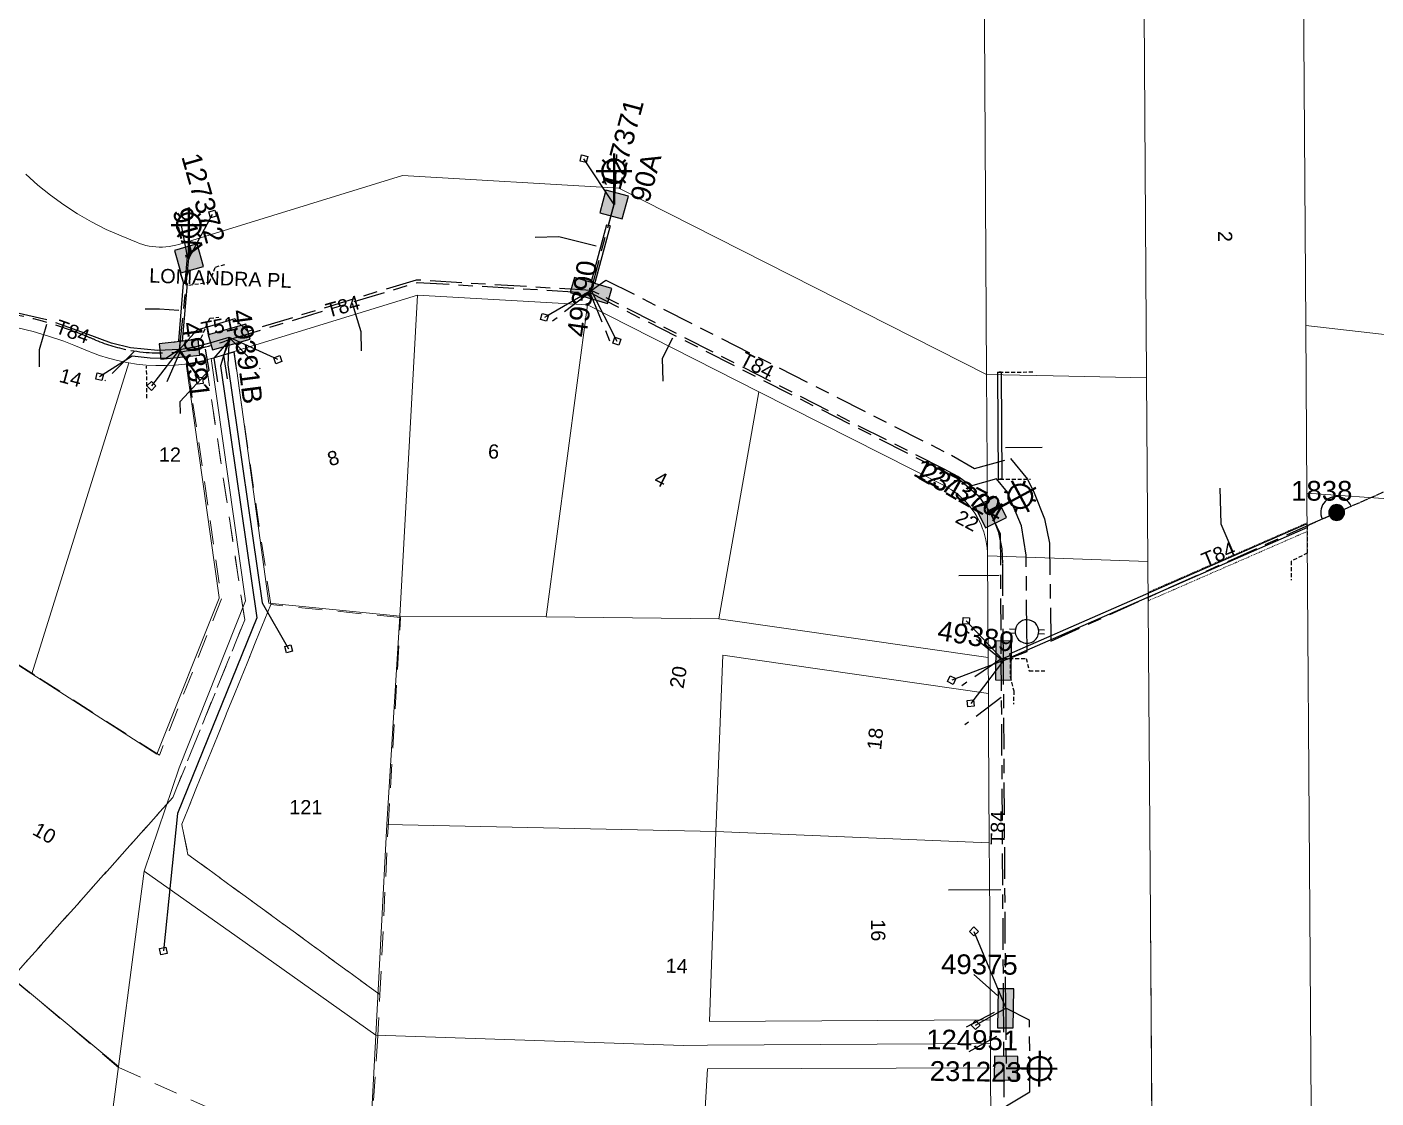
# Model space of a CAD drawing. Header units: metres. Extents: x 249526 to 250405, y 6265241 to 6266203.
# Drawn here: x 249792 to 249962.8, y 6265908.1 to 6266043.8 of the extents above; entities that cross this region are included whole.
import ezdxf
from ezdxf.enums import TextEntityAlignment as Align

# ---------------------------------------------------------------- set-up
doc = ezdxf.new("R2010")
doc.units = ezdxf.units.M
for name, pattern in [('Cable Exist OH', [1, 1, 0]), ('Cable Exist UG', [8.2, 4, -1.2, 1.8, -1.2]), ('Dash', [5, 3, -2]), ('DASHED', [0.75, 0.5, -0.25]), ('HIDDEN', [0.375, 0.25, -0.125]), ('HIDDEN2', [0.1875, 0.125, -0.0625])]:
    doc.linetypes.add(name, pattern=pattern)
doc.layers.get('0').update_dxf_attribs({"color": 6})
for name, color, linetype, lineweight in [('Cadastre Developer_SP_EXT', 9, 'Continuous', 5), ('Cadastre Land Parcels_SP_EXT', 9, 'Continuous', 5), ('Cadastre Other Property_SP_EXT', 9, 'HIDDEN', 5), ('Cadastre Roads_SP_EXT', 9, 'Continuous', 5)]:
    doc.layers.add(name, color=color, linetype=linetype, lineweight=lineweight)
for name, color, linetype in [('Duct_SP_EXT', 7, 'Continuous'), ('Equip_LV_EXT', 7, 'Continuous'), ('Equip_SP_SL_EXT', 7, 'Continuous'), ('Mains_LV_EXT', 7, 'Continuous'), ('Mains_LV_SL_EXT', 7, 'Continuous'), ('Services_SP_EXT', 7, 'Continuous'), ('SupportsOH_SP_TR_HV_LV_SL_EXT', 7, 'Continuous'), ('SupportsUG_SP_LV_EXT', 7, 'Continuous'), ('SupportsUG_SP_LV_SL_EXT', 7, 'Continuous'), ('Trench_SP_EXT', 7, 'Continuous')]:
    doc.layers.add(name, color=color, linetype=linetype)
doc.layers.add('UNKNOWN_FEATURES', color=1, linetype='DASHED', plot=False)
doc.styles.add('COLUMN_LABEL', font='arial.ttf')
doc.styles.add('iecARIAL', font='arial.ttf', dxfattribs={"height": 2})
doc.styles.add('POLE_LABEL', font='arial.ttf')
doc.styles.get("Standard").update_dxf_attribs({"font": 'arial.ttf'})

# ---------------------------------------------------------------- blocks, each defined once
blk = doc.blocks.new('COLUMN_EXT')
blk.add_hatch(color=256).paths.add_polyline_path([(-1.49, 1.48), (-1.49, -1.49), (1.48, -1.49), (1.48, 1.48)])
blk.add_lwpolyline([(-1.49, -1.49), (1.48, -1.49), (1.48, 1.48), (-1.49, 1.48)], close=True)
for tag, height, style, flags, p in [('ASSET_NUM', 2.5, 'COLUMN_LABEL', 8, (2, 2)), ('STRUCTURE_PLANT_NUMBER', 0.2, 'POLE_LABEL', 9, (1.81, 0.03)), ('STREET_CODE', 0.2, 'COLUMN_LABEL', 9, (1.81, -0.2))]:
    blk.add_attdef(tag, text='', height=height, dxfattribs=dict(style=style, flags=flags)).set_placement(p, align=Align.MIDDLE_LEFT)
at = {"flags": 9}
for tag, p in [('COLUMN_TYPE', (1.81, -0.4)), ('OWNED_BY', (1.81, -0.6)), ('STATE', (1.81, -0.8)), ('USAGE', (1.81, -1)), ('STREETNAME', (1.81, -1.6)), ('SUBURB', (1.81, -1.8)), ('LEGEND', (1.81, -1.2)), ('LOCATION', (1.81, -1.4)), ('NOTES', (1.81, -2))]:
    blk.add_attdef(tag, text='', height=0.2, dxfattribs=at).set_placement(p, align=Align.MIDDLE_LEFT)
at = {"flags": 1}
blk.add_attdef('Z', (1.81, -2.35), '', height=0.2, dxfattribs=at)
blk = doc.blocks.new('PILLAR_EXT')
blk.add_hatch(color=256).paths.add_polyline_path([(-2.475, 0.99), (-2.475, -0.99), (2.475, -0.99), (2.475, 0.99)])
blk.add_lwpolyline([(-2.475, -0.99), (2.475, -0.99), (2.475, 0.99), (-2.475, 0.99)], close=True)
at = {"style": 'iecARIAL', "flags": 8}
blk.add_attdef('ASSET_NUM', (1.5, 3.5), '', height=2.5, dxfattribs=at)
for tag, p, flags in [('OWNED_BY', (0, -0.2), 9), ('STATE', (0, -0.4), 9), ('SUPPORT_TYPE', (0, -0.6), 9), ('STREETNAME', (0, -1.8), 9), ('USAGE', (0, -0.8), 9), ('LEGEND', (0, -1), 9), ('LOCATION', (0, -1.2), 9), ('NOTES', (0, -1.4), 9), ('PARENT', (0, -1.6), 9), ('SUBURB', (0, -2), 1)]:
    blk.add_attdef(tag, p, '', height=0.2, dxfattribs=dict(flags=flags))
blk = doc.blocks.new('SL_LANTERN_EXT')
at = {"lineweight": 40}
for p, q in [((-1.46, 5.68), (-1.06, 5.28)), ((0, 1.97), (0, 6.47)), ((1.46, 5.68), (1.06, 5.28)), ((-2.25, 4.22), (2.25, 4.22)), ((-1.46, 2.76), (-1.06, 3.16)), ((0, 0), (0, 2.72)), ((1.46, 2.76), (1.06, 3.16))]:
    blk.add_line(p, q, dxfattribs=at)
blk.add_circle((0, 4.22), 1.5, dxfattribs=at)
at = {"style": 'iecARIAL', "flags": 8}
blk.add_attdef('ASSET_NUM', (1.5, 1.5), '', height=2.5, dxfattribs=at)
for tag, p, height, flags in [('OPERATING_VOLTAGE', (0.98, -1.65), 0.2, 9), ('ORIENTATION', (0.98, -1.85), 0.2, 9), ('CONSTRUCTED_VOLTAGE', (0.98, -0.65), 0.2, 9), ('CONTROL_TYPE', (0.98, -0.85), 0.2, 9), ('LANTERN_PURPOSE', (0.98, -1.05), 0.2, 9), ('LANTERN_TYPE', (0.98, -1.25), 0.2, 9), ('NO_PHASES', (0.98, -1.45), 0.2, 9), ('LNUMBER', (2.18, -3.25), 2.5, 8), ('OWNED_BY', (0.98, -2.05), 0.2, 9), ('STATE', (0.98, -2.25), 0.2, 9), ('USAGE', (0.98, -2.45), 0.2, 9), ('CEXIST', (0.98, -2.65), 0.2, 9), ('CNEW', (0.98, -2.85), 0.2, 9), ('CNUMBER', (0.98, -3.05), 0.2, 9), ('CREMOVE', (0.98, -3.25), 0.2, 9), ('CREPLACE', (0.98, -3.45), 0.2, 9), ('LKINGHEIGHT', (0.98, -3.65), 0.2, 9), ('LBRACKET', (0.98, -3.85), 0.2, 9), ('LBRACKETVOCAB', (0.98, -4.05), 0.2, 9), ('LCATEGORY', (0.98, -4.25), 0.2, 9), ('LCHARGE1', (0.98, -4.45), 0.2, 9), ('LCHARGE1PERCENT', (0.98, -4.65), 0.2, 9), ('LCHARGE2', (0.98, -4.85), 0.2, 9), ('LCHARGE2PERCENT', (0.98, -5.05), 0.2, 9), ('LCHARGE3', (0.98, -5.25), 0.2, 9), ('LCHARGE3PERCENT', (0.98, -5.45), 0.2, 9), ('LEXIST', (0.98, -5.65), 0.2, 9), ('LLAMP', (0.98, -5.85), 0.2, 9), ('LLAMPVOCAB', (0.98, -6.05), 0.2, 9), ('LMAST', (0.98, -6.25), 0.2, 9), ('LMASTVOCAB', (0.98, -6.45), 0.2, 9), ('LNEW', (0.98, -6.65), 0.2, 9), ('LANTNUMBER', (0.98, -6.85), 0.2, 9), ('LOUTREACH', (0.98, -7.25), 0.2, 9), ('LOUTREACHVOCAB', (0.98, -7.45), 0.2, 9), ('LRATECODE', (0.98, -7.65), 0.2, 9), ('LREMOVE', (0.98, -7.85), 0.2, 9), ('LREPLACE', (0.98, -8.05), 0.2, 9), ('LTYPE', (0.98, -8.25), 0.2, 9), ('LTYPEVOCAB', (0.98, -8.45), 0.2, 9), ('LEGEND', (0.98, -8.65), 0.2, 9), ('STREETNAME', (0.98, -9.25), 0.2, 9), ('SUBURB', (0.98, -9.45), 0.2, 1), ('LOCATION', (0.98, -8.85), 0.2, 9), ('NOTES', (0.98, -9.05), 0.2, 9)]:
    blk.add_attdef(tag, p, '', height=height, dxfattribs=dict(flags=flags))
blk = doc.blocks.new('CCP_EXT')
at = {"flags": 9}
for tag, p in [('STATE', (0, -1.8)), ('LIFE_SUPPORT', (0, -1.6)), ('NOTES', (0, -2))]:
    blk.add_attdef(tag, text='', height=0.2, dxfattribs=at).set_placement(p, align=Align.MIDDLE_LEFT)
blk.add_wipeout([(0, 0.57), (0.57, 0), (0, -0.57), (-0.57, 0)])
blk.add_lwpolyline([(-0.57, 0), (0, 0.57), (0.57, 0), (0, -0.57), (-0.57, 0)])
at = {"flags": 1}
blk.add_attdef('Z', (0, 0), '', height=0.2, dxfattribs=at)
at = {"flags": 9}
for tag, p in [('CCP_TYPE', (0, 0)), ('CONSTRUCTED_VOLTAGE', (0, -0.2)), ('OPERATING_VOLTAGE', (0, -0.6)), ('ORIENTATION', (0, -0.8)), ('OWNED_BY', (0, -1)), ('NO_PHASES', (0, -0.4)), ('USAGE', (0, -1.2)), ('LEGEND', (0, -1.4))]:
    blk.add_attdef(tag, text='', height=0.2, dxfattribs=at).set_placement(p, align=Align.MIDDLE_LEFT)
blk = doc.blocks.new('POLE_EXT')
blk.add_hatch(color=256).paths.add_polyline_path([(-1, 0, 1), (1, 0, 1)])
blk.add_lwpolyline([(-1, 0, 1), (1, 0, 1)], format="xyb", close=True)
for tag, height, flags, p in [('pNumber', 2.5, 8, (-17.84, 2.07)), ('OWNED_BY', 0.2, 9, (1.35, -0.4)), ('SPECIAL_USE', 0.2, 9, (1.35, -0.8)), ('STATE', 0.2, 9, (1.35, -1)), ('cLV', 0.2, 9, (1.35, -1.4)), ('hDepth', 0.2, 9, (1.35, -1.6)), ('hDia', 0.2, 9, (1.35, -1.8)), ('PARENT', 0.2, 9, (1.35, -0.6)), ('USAGE', 0.2, 9, (1.35, -1.2)), ('cHV', 0.2, 9, (1.35, -2)), ('cLinedev', 0.2, 9, (1.35, -3.4)), ('LBRACKET', 0.2, 9, (1.35, -2.2)), ('LExisting', 0.2, 9, (1.35, -2.4)), ('LANTNUMBER', 0.2, 9, (1.35, -2.6)), ('LOther', 0.2, 9, (1.35, -2.8)), ('LRemove', 0.2, 9, (1.35, -3)), ('LEGEND', 0.2, 9, (1.35, -3.2)), ('pExisting', 0.2, 9, (1.35, -3.8)), ('pFooting', 0.2, 9, (1.35, -4.4)), ('pNew', 0.2, 9, (1.35, -4.6)), ('pRelocate', 0.2, 9, (1.35, -5)), ('pRemove', 0.2, 9, (1.35, -5.2)), ('LOCATION', 0.2, 9, (1.35, -3.6)), ('PFNUMBER', 0.2, 9, (1.35, -4)), ('NEWPFNUMBER', 0.2, 9, (1.35, -4.2)), ('pReplace', 0.2, 9, (1.35, -5.4)), ('pStay', 0.2, 9, (1.35, -5.6)), ('pType', 0.2, 9, (1.35, -5.8)), ('cspan', 0.2, 9, (1.35, -6)), ('STREETNAME', 0.2, 9, (1.35, -6.2)), ('SUBURB', 0.2, 9, (1.35, -6.4)), ('NOTES', 0.2, 9, (1.35, -6.6)), ('MAINTAINED_BY', 0.2, 9, (1.36, -6.81)), ('OPERATED_BY', 0.2, 9, (1.36, -7.01))]:
    blk.add_attdef(tag, text='', height=height, dxfattribs=dict(flags=flags)).set_placement(p, align=Align.MIDDLE_LEFT)
at = {"style": 'POLE_LABEL'}
for tag, height, flags, p in [('ASSET_NUM', 2.5, 8, (2, 2)), ('STRUCTURE_PLANT_NUMBER', 0.2, 9, (1.35, 0.03)), ('STREET_CODE', 0.2, 9, (1.35, -0.2))]:
    blk.add_attdef(tag, text='', height=height, dxfattribs=dict(at, flags=flags)).set_placement(p, align=Align.MIDDLE_LEFT)
at = {"flags": 1}
blk.add_attdef('Z', (1.35, -7.33), '', height=0.2, dxfattribs=at)
blk = doc.blocks.new('LV_UG_LINKS_OPEN_EXT')
blk.add_wipeout([(-0.25, 1.47), (-0.43, 1.43), (-0.61, 1.36), (-0.77, 1.28), (-0.93, 1.17), (-1.07, 1.05), (-1.19, 0.9), (-1.29, 0.75), (-1.38, 0.58), (-1.44, 0.4), (-1.48, 0.22), (-1.49, 0.03), (-1.49, -0.16), (-1.45, -0.34), (-1.4, -0.52), (-1.32, -0.69), (-1.23, -0.85), (-1.11, -1), (-0.98, -1.13), (-0.83, -1.24), (-0.66, -1.34), (-0.49, -1.41), (-0.31, -1.46), (-0.13, -1.49), (0.06, -1.49), (0.25, -1.47), (0.43, -1.43), (0.61, -1.36), (0.77, -1.28), (0.93, -1.17), (1.07, -1.05), (1.19, -0.9), (1.29, -0.75), (1.38, -0.58), (1.44, -0.4), (1.48, -0.22), (1.49, -0.03), (1.49, 0.16), (1.45, 0.34), (1.4, 0.52), (1.32, 0.69), (1.23, 0.85), (1.11, 1), (0.98, 1.13), (0.83, 1.24), (0.66, 1.34), (0.49, 1.41), (0.31, 1.46), (0.13, 1.49), (-0.06, 1.49)])
for p, q in [((-0.25, 1.47), (-0.25, 2.22)), ((0.25, 1.47), (0.25, 2.22)), ((-0.25, -1.47), (-0.25, -2.22)), ((0.25, -1.47), (0.25, -2.22))]:
    blk.add_line(p, q)
blk.add_lwpolyline([(0, -1.49, 1), (0, 1.49, 1)], format="xyb", close=True)
at = {"flags": 9}
for tag, p in [('ACTUAL_STATUS', (0, 0)), ('CONSTRUCTED_VOLTAGE', (0, -0.2)), ('OPERATING_VOLTAGE', (0, -0.6)), ('ORIENTATION', (0, -0.8)), ('STATE', (0, -1)), ('SWITCH_TYPE', (0, -1.2)), ('NO_PHASES', (0, -0.4)), ('USAGE', (0, -1.4)), ('NOTES', (0, -1.6))]:
    blk.add_attdef(tag, text='', height=0.2, dxfattribs=at).set_placement(p, align=Align.MIDDLE_LEFT)
at = {"flags": 1}
blk.add_attdef('Z', (0, 0), '', height=0.2, dxfattribs=at)

msp = doc.modelspace()

# ---------------------------------------------------------------- linework, layer by layer
at = {"layer": 'Cadastre Land Parcels_SP_EXT', "linetype": 'Continuous'}
for points in [[(249958.22, 6265375.64), (249958.1, 6265394.43), (249956.37, 6265647.68), (249955.41, 6265789.13), (249955.29, 6265806.97), (249954.44, 6265931.62), (249954.07, 6265984.74), (249953.93, 6266005.98), (249953.23, 6266109.25), (249953.09, 6266130.38), (249952.93, 6266155.61), (249932.73, 6266158.36), (249933.77, 6265999.34), (249933.93, 6265976.08), (249934.25, 6265931.09), (249935.09, 6265810.71), (249935.29, 6265782.45), (249936.24, 6265645.94), (249936.27, 6265641.83), (249937.93, 6265407.64), (249938.09, 6265384.56), (249939.08, 6265243.78), (249959.14, 6265240.92), (249958.22, 6265375.64)], [(249839.17, 6265969.15), (249841.41, 6266009.82), (249818.18, 6266002.67), (249822.6, 6265970.8), (249839.17, 6265969.15)], [(249862.96, 6266008.57), (249841.41, 6266009.82), (249839.17, 6265969.15), (249857.7, 6265969.07), (249862.96, 6266008.57)], [(249884.64, 6265997.57), (249862.96, 6266008.57), (249857.7, 6265969.07), (249879.6, 6265968.83), (249884.64, 6265997.57)], [(249804.86, 6266001.23), (249804.6, 6266001.27), (249803.44, 6266001.51), (249802.29, 6266001.81), (249801.15, 6266002.16), (249800.04, 6266002.58), (249799.82, 6266002.67), (249797.91, 6266003.46), (249796.62, 6266003.97), (249794.7, 6266004.63), (249792.75, 6266005.2), (249790.78, 6266005.65), (249788.78, 6266006.01), (249786.42, 6266006.29), (249777.89, 6265971.22), (249792.56, 6265961.85), (249804.86, 6266001.23)], [(249836.83, 6265929.09), (249837.55, 6265942.78), (249839.17, 6265969.15), (249822.6, 6265970.8), (249818.18, 6266002.67), (249815.58, 6266001.88), (249815.27, 6266001.79), (249819.64, 6265971.1), (249811.23, 6265949.95), (249806.8, 6265936.88), (249818.57, 6265928.54), (249836.15, 6265916.09), (249836.83, 6265929.09)], [(249819.64, 6265971.1), (249815.27, 6266001.79), (249814.39, 6266001.55), (249813.18, 6266001.29), (249812.13, 6266001.11), (249816.31, 6265971.53), (249816.32, 6265971.43), (249808.42, 6265951.67), (249792.56, 6265961.85), (249777.89, 6265971.22), (249765.4, 6265950.1), (249772.1, 6265942.83), (249776.16, 6265938.42), (249786.44, 6265927.24), (249790.03, 6265923.34), (249803.54, 6265912.14), (249805.62, 6265927.93), (249806.8, 6265936.88), (249811.23, 6265949.95), (249819.64, 6265971.1)], [(249812.13, 6266001.11), (249811.95, 6266001.08), (249810.73, 6266000.95), (249809.5, 6266000.89), (249808.27, 6266000.89), (249807.04, 6266000.95), (249805.81, 6266001.08), (249804.86, 6266001.23), (249792.56, 6265961.85), (249808.42, 6265951.67), (249816.32, 6265971.42), (249816.31, 6265971.53), (249812.13, 6266001.11)], [(249913.62, 6265976.79), (249913.61, 6265977.27), (249913.57, 6265977.8), (249913.5, 6265978.32), (249913.4, 6265978.83), (249913.28, 6265979.34), (249913.13, 6265979.85), (249912.95, 6265980.34), (249912.75, 6265980.83), (249912.52, 6265981.3), (249912.27, 6265981.76), (249911.99, 6265982.21), (249911.69, 6265982.64), (249911.37, 6265983.06), (249911.03, 6265983.46), (249910.67, 6265983.84), (249910.29, 6265984.2), (249909.89, 6265984.54), (249909.47, 6265984.86), (249909.04, 6265985.15), (249908.59, 6265985.42), (249908.12, 6265985.68), (249884.64, 6265997.57), (249879.6, 6265968.83), (249913.7, 6265963.91), (249913.62, 6265976.79)], [(249857.7, 6265969.07), (249839.17, 6265969.15), (249837.55, 6265942.78), (249879.21, 6265941.89), (249880.1, 6265964.22), (249913.73, 6265959.35), (249913.7, 6265963.91), (249879.6, 6265968.83), (249857.7, 6265969.07)], [(249913.73, 6265959.35), (249880.1, 6265964.22), (249879.21, 6265941.89), (249913.84, 6265940.43), (249913.76, 6265954.83), (249913.73, 6265959.35)], [(249879.21, 6265941.89), (249837.55, 6265942.78), (249836.83, 6265929.09), (249836.15, 6265916.09), (249875.1, 6265914.79), (249878.14, 6265914.81), (249913.99, 6265915.02), (249913.97, 6265918.02), (249878.41, 6265917.81), (249878.81, 6265929.84), (249879.21, 6265941.89)], [(249913.84, 6265940.43), (249879.21, 6265941.89), (249878.81, 6265929.84), (249878.41, 6265917.81), (249913.97, 6265918.02), (249913.9, 6265930.87), (249913.86, 6265936.55), (249913.84, 6265940.43)], [(249836.15, 6265916.09), (249818.57, 6265928.54), (249806.8, 6265936.88), (249805.62, 6265927.93), (249803.54, 6265912.14), (249797.55, 6265866.66), (249812.03, 6265860.16), (249818.29, 6265905.43), (249832.78, 6265898.94), (249835.18, 6265897.86), (249836.15, 6265916.09)], [(249803.54, 6265912.14), (249790.03, 6265923.34), (249783.07, 6265873.15), (249797.55, 6265866.66), (249803.54, 6265912.14)], [(249913.99, 6265915.02), (249878.14, 6265914.81), (249875.1, 6265914.79), (249836.15, 6265916.09), (249835.18, 6265897.86), (249847.27, 6265892.45), (249852.74, 6265890.06), (249861.78, 6265885.98), (249876.22, 6265879.5), (249877.09, 6265893.85), (249878.16, 6265911.84), (249914.01, 6265911.95), (249913.99, 6265915.02)], [(249914.01, 6265911.95), (249878.16, 6265911.84), (249877.09, 6265893.85), (249914.15, 6265888.92), (249914.13, 6265890.47), (249914.05, 6265904.8), (249914.01, 6265911.95)]]:
    msp.add_lwpolyline(points, close=True, dxfattribs=at)
msp.add_lwpolyline([(249791.82, 6266025.13), (249793.35, 6266023.75), (249794.95, 6266022.45), (249796.62, 6266021.24), (249798.35, 6266020.11), (249800.14, 6266019.08), (249801.98, 6266018.14), (249803.87, 6266017.3), (249805.82, 6266016.5), (249806.21, 6266016.35), (249806.61, 6266016.22), (249807.02, 6266016.11), (249807.44, 6266016.02), (249807.85, 6266015.96), (249808.27, 6266015.91), (249808.7, 6266015.89), (249809.12, 6266015.89), (249809.54, 6266015.92), (249809.96, 6266015.96), (249810.38, 6266016.03), (249810.79, 6266016.12), (249811.2, 6266016.23), (249839.54, 6266024.96), (249866.93, 6266023.37), (249913.49, 6265999.77), (249913.18, 6266051.49)], dxfattribs=at)
at = {"layer": 'Cadastre Other Property_SP_EXT', "linetype": 'HIDDEN2'}
msp.add_lwpolyline([(249933.99, 6265972.2), (249934, 6265971.11), (249954.1, 6265979.88), (249954.09, 6265980.97), (249933.99, 6265972.2)], close=True, dxfattribs=at)
at = {"layer": 'Cadastre Roads_SP_EXT', "linetype": 'Continuous'}
for p, q in [((249922.08, 6265976.5), (249913.62, 6265976.79)), ((249913.62, 6265976.79), (249913.7, 6265963.91)), ((249933.93, 6265976.08), (249922.08, 6265976.5)), ((249934.25, 6265931.09), (249933.93, 6265976.08)), ((249933.93, 6265976.08), (249933.93, 6265976.08)), ((249913.7, 6265963.91), (249913.73, 6265959.35)), ((249913.73, 6265959.35), (249913.76, 6265954.83)), ((249913.76, 6265954.83), (249913.84, 6265940.43)), ((249913.84, 6265940.43), (249913.86, 6265936.55)), ((249913.86, 6265936.55), (249913.9, 6265930.87)), ((249913.9, 6265930.87), (249913.97, 6265918.02)), ((249935.09, 6265810.71), (249934.25, 6265931.09)), ((249913.97, 6265918.02), (249913.99, 6265915.02)), ((249913.99, 6265915.02), (249914.01, 6265911.95)), ((249914.01, 6265911.95), (249914.05, 6265904.8))]:
    msp.add_line(p, q, dxfattribs=at)
for points in [[(249932.73, 6266158.36), (249924.25, 6266159.28), (249912.4, 6266160.56), (249912.74, 6266105.07), (249913.18, 6266051.49), (249913.49, 6265999.77), (249921.93, 6265999.59), (249933.77, 6265999.34), (249932.73, 6266158.36)], [(249974.14, 6266105.18), (249965.37, 6266106.88), (249953.23, 6266109.25), (249953.93, 6266005.98), (249966.07, 6266004.58), (249974.76, 6266003.57), (249974.4, 6266054.31), (249974.14, 6266105.18)], [(249974.83, 6265983.27), (249966.18, 6265983.88), (249954.07, 6265984.74), (249954.44, 6265931.62), (249955.29, 6265806.97), (249967.22, 6265806.49), (249975.72, 6265806.14), (249975.65, 6265824.86), (249975.59, 6265840.25), (249975.52, 6265855.61), (249975.46, 6265871), (249975.39, 6265886.4), (249975.32, 6265901.76), (249975.24, 6265917.15), (249975.17, 6265932.16), (249975.16, 6265932.54), (249974.83, 6265983.27)]]:
    msp.add_lwpolyline(points, close=True, dxfattribs=at)
at = {"layer": 'Duct_SP_EXT'}
for p, q in [((249865.37, 6266018.71), (249863.41, 6266011.51)), ((249865.83, 6266018.58), (249863.88, 6266011.38)), ((249865.37, 6266018.71), (249865.6, 6266018.65)), ((249865.83, 6266018.58), (249865.6, 6266018.65)), ((249811.75, 6266011.33), (249811.15, 6266004.02)), ((249812.23, 6266011.29), (249811.63, 6266003.98)), ((249811.75, 6266011.33), (249811.99, 6266011.31)), ((249812.23, 6266011.29), (249811.99, 6266011.31)), ((249863.41, 6266011.51), (249863.64, 6266011.44)), ((249863.88, 6266011.38), (249863.64, 6266011.44)), ((249811.15, 6266004.02), (249811.39, 6266004)), ((249811.63, 6266003.98), (249811.39, 6266004)), ((249914.87, 6266000.05), (249915.11, 6266000.05)), ((249914.87, 6266000.05), (249914.95, 6265986.49)), ((249915.35, 6266000.05), (249915.11, 6266000.05)), ((249915.35, 6266000.05), (249915.43, 6265986.49)), ((249914.95, 6265986.49), (249915.19, 6265986.49)), ((249915.43, 6265986.49), (249915.19, 6265986.49)), ((249916.39, 6265964.39), (249954, 6265980.86)), ((249916.58, 6265963.95), (249954.19, 6265980.42)), ((249954, 6265980.86), (249954.09, 6265980.64)), ((249954.19, 6265980.42), (249954.09, 6265980.64)), ((249916.39, 6265964.39), (249916.48, 6265964.17)), ((249916.58, 6265963.95), (249916.48, 6265964.17))]:
    msp.add_line(p, q, dxfattribs=at)
at = {"layer": 'Duct_SP_EXT', "linetype": 'Continuous'}
for points in [[(249856.33, 6266017.16), (249859.3, 6266017.22), (249864.05, 6266016.07)], [(249834.34, 6266002.74), (249834.3, 6266005.15), (249833.2, 6266008.76)], [(249806.94, 6266008.06), (249808.75, 6266008.06), (249811.18, 6266007.92)], [(249793.53, 6266000.73), (249793.54, 6266002.94), (249794.46, 6266006.11)], [(249872.52, 6265998.91), (249872.46, 6266001.84), (249873.75, 6266004.42)], [(249920.55, 6265990.5), (249915.9, 6265990.48)], [(249943.06, 6265985.38), (249943.15, 6265980.84), (249944.69, 6265977.32)], [(249909.99, 6265974.31), (249915.09, 6265974.34)], [(249908.66, 6265934.5), (249915.32, 6265934.54)]]:
    msp.add_lwpolyline(points, dxfattribs=at)
at = {"layer": 'Mains_LV_EXT', "linetype": 'Cable Exist UG'}
for points in [[(249863.4, 6266010.39), (249866.31, 6266021.28)], [(249811.28, 6266002.93), (249812.47, 6266014.45)], [(249811.28, 6266002.93), (249808.54, 6266002.79), (249805.09, 6266003.12), (249802.65, 6266003.72), (249799.39, 6266004.96), (249794.48, 6266006.7), (249789.36, 6266007.84), (249785.16, 6266008.27), (249779.54, 6266008.31), (249776.92, 6266008.87)], [(249811.28, 6266002.93), (249813.38, 6266003.29), (249815.29, 6266003.82), (249817.57, 6266004.5)], [(249915.92, 6265919.49), (249915.64, 6265963.54)], [(249916.11, 6265888.91), (249916.03, 6265907.13), (249918.99, 6265908.92), (249918.93, 6265918.01), (249915.92, 6265919.49)]]:
    msp.add_lwpolyline(points, dxfattribs=at)
at = {"layer": 'Mains_LV_EXT', "linetype": 'Cable Exist OH'}
msp.add_lwpolyline([(249957.83, 6265982.28), (249970.8, 6265987.96)], dxfattribs=at)
at = {"layer": 'Mains_LV_EXT', "linetype": 'Continuous'}
msp.add_lwpolyline([(249959.66, 6265983.08, 1.015356), (249956, 6265981.46)], format="xyb", dxfattribs=at)
at = {"layer": 'Mains_LV_SL_EXT', "linetype": 'Cable Exist UG'}
msp.add_lwpolyline([(249915.92, 6265919.49), (249915.97, 6265911.91)], dxfattribs=at)
at = {"layer": 'Trench_SP_EXT', "linetype": 'Cable Exist UG'}
for points in [[(249866.38, 6266021.55), (249866.67, 6266027.63)], [(249865.6, 6266018.65), (249866.38, 6266021.55)], [(249812.28, 6266014.7), (249811.31, 6266019.76)], [(249811.99, 6266011.31), (249812.28, 6266014.7)], [(249863.31, 6266010.11), (249863.64, 6266011.44)], [(249811.29, 6266002.63), (249811.39, 6266004.01)], [(249817.75, 6266004.26), (249815.64, 6266001.83), (249816.08, 6265998.81)], [(249817.34, 6265999.19), (249816.9, 6266002.2), (249817.75, 6266004.26)], [(249817.75, 6266004.26), (249821.5, 6266000.48)], [(249811.28, 6266002.48), (249809.23, 6265997.82)], [(249913.92, 6265982.31), (249915.23, 6265979.6), (249915.32, 6265963.69)], [(249954.09, 6265980.64), (249957.83, 6265982.28)], [(249915.32, 6265963.69), (249916.48, 6265964.17)], [(249915.32, 6265963.69), (249915.61, 6265920.45)], [(249911.89, 6265923.79), (249915.61, 6265920.45)], [(249915.61, 6265920.45), (249915.71, 6265904.77)]]:
    msp.add_lwpolyline(points, dxfattribs=at)
for points in [[(249781.46, 6266008.07, -0.102539), (249799.36, 6266004.65)], [(249799.36, 6266004.65, -0.002758), (249800.65, 6266004.11)], [(249800.65, 6266004.11, 0.051772), (249805.12, 6266002.81)], [(249811.29, 6266002.63, 0.057399), (249817.72, 6266004.23)], [(249805.12, 6266002.81, 0.071701), (249811.29, 6266002.63)]]:
    msp.add_lwpolyline(points, format="xyb", dxfattribs=at)
at = {"layer": 'UNKNOWN_FEATURES'}
for points in [[(249812.46, 6266011.07), (249815.08, 6266011.46), (249815.83, 6266013.37), (249817.16, 6266013.73)], [(249810.49, 6266003.87), (249814.01, 6266004.38), (249815.12, 6266006.87), (249816.24, 6266007.03)], [(249915.11, 6266000.05), (249919.38, 6266000.08)], [(249915.19, 6265986.49), (249919.07, 6265986.52)], [(249954.09, 6265980.64), (249954.12, 6265977.13), (249952.08, 6265976.1), (249952.08, 6265973.7)], [(249915.62, 6265963.79), (249918.5, 6265963.81), (249918.89, 6265962.23), (249921.1, 6265962.24)], [(249916.49, 6265963.79), (249916.5, 6265961.52), (249916.93, 6265959.68), (249916.92, 6265958.01)]]:
    msp.add_lwpolyline(points, dxfattribs=at)

# ---------------------------------------------------------------- block references
at = {"layer": 'Equip_SP_SL_EXT'}
ref = msp.add_blockref('SL_LANTERN_EXT', (249866.31, 6266021.28), dxfattribs=at)
ref.add_attrib('ASSET_NUM', '127371', dxfattribs={"layer": '0', "height": 2.5, "rotation": 74.9497, "style": 'iecARIAL'}).set_placement((249867.81, 6266022.78), align=Align.BOTTOM_LEFT)
ref = msp.add_blockref('SL_LANTERN_EXT', (249812.47, 6266014.45), dxfattribs=at)
ref.add_attrib('ASSET_NUM', '127372', dxfattribs={"layer": '0', "height": 2.5, "rotation": 285.9702, "style": 'iecARIAL'}).set_placement((249813.97, 6266015.95), align=Align.BOTTOM_RIGHT)
ref = msp.add_blockref('SL_LANTERN_EXT', (249914.05, 6265982.32), dxfattribs=dict(at, rotation=298.4023169425528))
ref.add_attrib('ASSET_NUM', '127370', dxfattribs={"layer": '0', "height": 2.5, "rotation": 332.2927, "style": 'iecARIAL'}).set_placement((249915.55, 6265983.82), align=Align.TOP_RIGHT)
ref = msp.add_blockref('SL_LANTERN_EXT', (249915.97, 6265911.91), dxfattribs=dict(at, rotation=269.213832320792))
ref.add_attrib('ASSET_NUM', '124951', dxfattribs={"layer": '0', "height": 2.5, "rotation": 359.2262, "style": 'iecARIAL'}).set_placement((249917.47, 6265913.41), align=Align.BOTTOM_RIGHT)
at = {"layer": 'SupportsOH_SP_TR_HV_LV_SL_EXT'}
ref = msp.add_blockref('POLE_EXT', (249957.83, 6265982.28), dxfattribs=at)
ref.add_attrib('ASSET_NUM', '1838', dxfattribs={"layer": '0', "height": 2.5, "style": 'POLE_LABEL'}).set_placement((249959.83, 6265983.03), align=Align.BOTTOM_RIGHT)
at = {"layer": 'SupportsUG_SP_LV_EXT'}
ref = msp.add_blockref('PILLAR_EXT', (249863.4, 6266010.39), dxfattribs=dict(at, rotation=343.7677691649213))
ref.add_attrib('ASSET_NUM', '49390', dxfattribs={"layer": '0', "height": 2.5, "rotation": 81.9101, "style": 'iecARIAL'}).set_placement((249864.9, 6266013.89), align=Align.BOTTOM_RIGHT)
ref = msp.add_blockref('PILLAR_EXT', (249817.57, 6266004.5), dxfattribs=dict(at, rotation=16.00643999095631))
ref.add_attrib('ASSET_NUM', '49391B', dxfattribs={"layer": '0', "height": 2.5, "rotation": 277.2893, "style": 'iecARIAL'}).set_placement((249819.07, 6266008), align=Align.MIDDLE_LEFT)
ref = msp.add_blockref('PILLAR_EXT', (249811.28, 6266002.93), dxfattribs=dict(at, rotation=6.160078430519556))
ref.add_attrib('ASSET_NUM', '49391', dxfattribs={"layer": '0', "height": 2.5, "rotation": 276.8445, "style": 'iecARIAL'}).set_placement((249812.78, 6266006.43), align=Align.MIDDLE_LEFT)
ref = msp.add_blockref('PILLAR_EXT', (249915.64, 6265963.54), dxfattribs=dict(at, rotation=269.2610693260102))
ref.add_attrib('ASSET_NUM', '49389', dxfattribs={"layer": '0', "height": 2.5, "rotation": 350.5455, "style": 'iecARIAL'}).set_placement((249917.14, 6265967.05), align=Align.TOP_RIGHT)
ref = msp.add_blockref('PILLAR_EXT', (249915.92, 6265919.49), dxfattribs=dict(at, rotation=269.2139383634569))
ref.add_attrib('ASSET_NUM', '49375', dxfattribs={"layer": '0', "height": 2.5, "rotation": 359.3168, "style": 'iecARIAL'}).set_placement((249917.42, 6265922.99), align=Align.BOTTOM_RIGHT)
at = {"layer": 'SupportsUG_SP_LV_SL_EXT'}
ref = msp.add_blockref('COLUMN_EXT', (249866.31, 6266021.28), dxfattribs=dict(at, rotation=164.8414804102649))
ref.add_attrib('ASSET_NUM', '90A', dxfattribs={"layer": '0', "height": 2.5, "rotation": 74.9497, "style": 'COLUMN_LABEL'}).set_placement((249868.31, 6266022.03), align=Align.TOP_LEFT)
ref = msp.add_blockref('COLUMN_EXT', (249812.47, 6266014.45), dxfattribs=dict(at, rotation=195.9339900926978))
ref.add_attrib('ASSET_NUM', '91A', dxfattribs={"layer": '0', "height": 2.5, "rotation": 285.9702, "style": 'COLUMN_LABEL'}).set_placement((249814.47, 6266015.2), align=Align.TOP_RIGHT)
ref = msp.add_blockref('COLUMN_EXT', (249914.05, 6265982.32), dxfattribs=dict(at, rotation=295.9783416864224))
ref.add_attrib('ASSET_NUM', '231224', dxfattribs={"layer": '0', "height": 2.5, "rotation": 330.3863, "style": 'COLUMN_LABEL'}).set_placement((249916.05, 6265983.07), align=Align.TOP_RIGHT)
ref = msp.add_blockref('COLUMN_EXT', (249915.97, 6265911.91), dxfattribs=dict(at, rotation=269.2137923046919))
ref.add_attrib('ASSET_NUM', '231223', dxfattribs={"layer": '0', "height": 2.5, "rotation": 359.2262, "style": 'COLUMN_LABEL'}).set_placement((249917.97, 6265912.66), align=Align.TOP_RIGHT)

# ---------------------------------------------------------------- texts
at = {"layer": 'Cadastre Developer_SP_EXT'}
msp.add_text('121', height=1.8, dxfattribs=at).set_placement((249825.18, 6265944.06))
at = {"layer": 'Cadastre Land Parcels_SP_EXT'}
for s, rotation, p in [('2', 270.4, (249942.8, 6266017.94)), ('14', 344.8, (249795.91, 6265998.85)), ('12', 359.65, (249808.66, 6265988.72)), ('8', 17.11, (249830.34, 6265988.11)), ('6', 356.66, (249850.31, 6265989.15)), ('4', 333.2, (249871.23, 6265986.01)), ('22', 331.9165, (249909.39, 6265981.11)), ('20', 80.4888, (249875.1, 6265959.9)), ('18', 83.8726, (249900.13, 6265952.14)), ('10', 330.9194, (249792.52, 6265941.58)), ('16', 270.4, (249898.86, 6265930.77)), ('14', 358.1, (249872.82, 6265924.01))]:
    msp.add_text(s, height=1.8, rotation=rotation, dxfattribs=at).set_placement(p)
at = {"layer": 'Cadastre Roads_SP_EXT'}
msp.add_text('LOMANDRA PL', height=1.8, rotation=357.7971, dxfattribs=at).set_placement((249807.41, 6266011.41))
at = {"layer": 'Mains_LV_EXT'}
for s, rotation, p in [('T84', 15.5603, (249830.1, 6266006.93)), ('T51', 10.8403, (249814.22, 6266004.58)), ('T84', 340.1717, (249795.4, 6266005.08)), ('T84', 332.456, (249882.09, 6266001.1)), ('T84', 22.4802, (249941.19, 6265975.34)), ('T84', 89.2869, (249915.79, 6265940.17))]:
    msp.add_text(s, height=1.8, rotation=rotation, dxfattribs=at).set_placement(p)

# ---------------------------------------------------------------- next in the draw order: block references
at = {"layer": 'Equip_LV_EXT', "rotation": 89.33394239452623}
msp.add_blockref('LV_UG_LINKS_OPEN_EXT', (249918.61, 6265967.21), dxfattribs=at)
at = {"layer": 'Services_SP_EXT'}
for p, rotation in [((249862.49, 6266027.08), 122.2053262868545), ((249815.47, 6266020.08), 60.87949410310303), ((249857.5, 6266006.99), 208.7658528321975), ((249866.67, 6266003.99), 295.908613632212), ((249823.73, 6266001.64), 155.1170281822167), ((249801.15, 6265999.47), 210.9791433219473), ((249813.84, 6265998.98), 142.4682967709651), ((249910.9, 6265968.55), 132.2553697961762), ((249825.1, 6265965.02), 60.64637844717444), ((249909.08, 6265961.05), 199.6486846535989), ((249911.49, 6265958.11), 231.471087999619), ((249809.23, 6265926.76), 56.44220620404422)]:
    msp.add_blockref('CCP_EXT', p, dxfattribs=dict(at, rotation=rotation))
for p in [(249807.72, 6265998.31), (249911.9, 6265929.24), (249912.1, 6265917.37)]:
    msp.add_blockref('CCP_EXT', p, dxfattribs=at)

# ---------------------------------------------------------------- next in the draw order: linework, layer by layer
at = {"layer": 'Cadastre Developer_SP_EXT', "linetype": 'Dash'}
for points in [[(249836.66, 6265921.22), (249812.35, 6265938.98), (249811.63, 6265942.52), (249811.57, 6265942.82), (249822.83, 6265970.62), (249818.16, 6266002.59), (249814.59, 6266001.52), (249819.53, 6265968.67), (249810.42, 6265946.2), (249790.03, 6265923.33), (249803.57, 6265912.01), (249803.59, 6265912), (249818.28, 6265905.42), (249835.19, 6265897.85), (249836.37, 6265915.35), (249836.66, 6265921.22)], [(249837.7, 6265942.44), (249839.28, 6265968.97), (249822.83, 6265970.62), (249811.57, 6265942.82), (249811.63, 6265942.52), (249812.35, 6265938.98), (249836.66, 6265921.22), (249837.7, 6265942.44)]]:
    msp.add_lwpolyline(points, close=True, dxfattribs=at)
msp.add_lwpolyline([(249790.02, 6265923.33), (249810.42, 6265946.2), (249819.53, 6265968.67), (249814.59, 6266001.52), (249814.59, 6266001.52), (249814.4, 6266001.47), (249814.2, 6266001.42), (249814.01, 6266001.37), (249813.82, 6266001.32), (249813.62, 6266001.28), (249813.43, 6266001.24), (249813.23, 6266001.2), (249813.04, 6266001.17), (249812.84, 6266001.13), (249812.65, 6266001.1), (249812.45, 6266001.07), (249812.26, 6266001.04), (249816.6, 6265971.35), (249808.73, 6265951.55), (249792.91, 6265961.71), (249778.3, 6265971.1)], dxfattribs=at)
at = {"layer": 'Cadastre Roads_SP_EXT', "linetype": 'Continuous'}
msp.add_lwpolyline([(249790.78, 6266005.65), (249792.75, 6266005.2), (249794.7, 6266004.63), (249796.62, 6266003.97), (249797.91, 6266003.46), (249799.82, 6266002.67), (249800.04, 6266002.58), (249801.15, 6266002.16), (249802.29, 6266001.81), (249803.44, 6266001.51), (249804.6, 6266001.27), (249804.86, 6266001.23), (249805.81, 6266001.08), (249807.04, 6266000.95), (249808.27, 6266000.89), (249809.5, 6266000.89), (249810.73, 6266000.95), (249811.95, 6266001.08), (249812.13, 6266001.11), (249813.18, 6266001.28), (249814.39, 6266001.55), (249815.58, 6266001.88), (249818.18, 6266002.67), (249841.41, 6266009.82), (249862.96, 6266008.57), (249884.64, 6265997.57), (249908.12, 6265985.68), (249908.59, 6265985.42), (249909.04, 6265985.15), (249909.47, 6265984.86), (249909.89, 6265984.54), (249910.29, 6265984.2), (249910.67, 6265983.84), (249911.03, 6265983.46), (249911.37, 6265983.06), (249911.69, 6265982.64), (249911.99, 6265982.21), (249912.27, 6265981.76), (249912.52, 6265981.3), (249912.75, 6265980.83), (249912.95, 6265980.34), (249913.13, 6265979.85), (249913.28, 6265979.34), (249913.4, 6265978.83), (249913.5, 6265978.32), (249913.57, 6265977.8), (249913.61, 6265977.27), (249913.62, 6265976.79), (249913.56, 6265988.28), (249913.49, 6265999.77), (249913.49, 6265999.77), (249866.93, 6266023.37), (249839.54, 6266024.96), (249811.2, 6266016.23), (249810.79, 6266016.12), (249810.38, 6266016.03), (249809.96, 6266015.97), (249809.54, 6266015.92), (249809.12, 6266015.9), (249808.69, 6266015.89), (249808.27, 6266015.91), (249807.85, 6266015.96), (249807.44, 6266016.02), (249807.02, 6266016.11), (249806.62, 6266016.22), (249806.21, 6266016.35), (249805.82, 6266016.5), (249803.87, 6266017.3), (249801.98, 6266018.14), (249800.14, 6266019.08), (249798.35, 6266020.11), (249796.62, 6266021.24), (249794.95, 6266022.45), (249793.35, 6266023.75), (249791.82, 6266025.13)], dxfattribs=at)
at = {"layer": 'Duct_SP_EXT', "linetype": 'Continuous'}
msp.add_lwpolyline([(249811.41, 6265994.83), (249811.36, 6265996.33), (249815.03, 6266000.32), (249814.58, 6266002.96)], dxfattribs=at)
at = {"layer": 'Mains_LV_EXT', "linetype": 'Cable Exist UG'}
for points in [[(249863.4, 6266010.39), (249841.26, 6266011.72), (249819.91, 6266005.22), (249818.3, 6266006.82), (249815.81, 6266006.05), (249813.48, 6266005.37), (249811.28, 6266002.93)], [(249863.4, 6266010.39), (249865.28, 6266011.72), (249909.05, 6265989.53), (249911.97, 6265987.84), (249916.53, 6265989.1), (249918.66, 6265986.49), (249919.53, 6265984.78), (249920.82, 6265981.47), (249921.48, 6265978.39), (249921.62, 6265966), (249957.83, 6265982.28)], [(249918.61, 6265967.21), (249918.51, 6265976.89), (249917.93, 6265980.61), (249916.13, 6265984.84), (249914.75, 6265986.53), (249911.48, 6265985.63), (249911.21, 6265985.85), (249909.86, 6265986.83), (249908.12, 6265987.76), (249864.41, 6266009.92), (249863.4, 6266010.39)], [(249915.64, 6265963.54), (249918.63, 6265964.66), (249918.61, 6265967.21)]]:
    msp.add_lwpolyline(points, dxfattribs=at)
at = {"layer": 'Mains_LV_SL_EXT', "linetype": 'Cable Exist UG'}
msp.add_lwpolyline([(249915.64, 6265963.54), (249915.54, 6265975.81), (249915.49, 6265977.68), (249915.05, 6265979.75), (249914.05, 6265982.32)], dxfattribs=at)
at = {"layer": 'Services_SP_EXT'}
for points in [[(249866.31, 6266021.28), (249862.49, 6266027.08)], [(249812.47, 6266014.45), (249815.47, 6266020.08)], [(249863.4, 6266010.39), (249857.5, 6266006.99)], [(249863.4, 6266010.39), (249866.67, 6266003.99)], [(249817.57, 6266004.5), (249816.46, 6266000.84), (249821.07, 6265968.95), (249811.04, 6265944.18), (249809.23, 6265926.76)], [(249817.57, 6266004.5), (249817.4, 6266001), (249821.74, 6265970.86), (249825.1, 6265965.02)], [(249817.57, 6266004.5), (249823.68, 6266001.71)], [(249811.28, 6266002.93), (249809.55, 6266001.8), (249807.55, 6266001.83), (249805.29, 6266002.07), (249801.15, 6265999.47)], [(249811.28, 6266002.93), (249807.72, 6265998.31)], [(249811.28, 6266002.93), (249813.84, 6265998.98)], [(249915.64, 6265963.54), (249910.9, 6265968.55)], [(249915.64, 6265963.54), (249909.08, 6265961.05)], [(249915.64, 6265963.54), (249911.49, 6265958.11)], [(249911.9, 6265929.24), (249915.92, 6265919.49)], [(249912.1, 6265917.37), (249915.92, 6265919.49)]]:
    msp.add_lwpolyline(points, dxfattribs=at)
at = {"layer": 'Trench_SP_EXT', "linetype": 'Cable Exist UG'}
for points in [[(249817.72, 6266004.23), (249841.43, 6266011.42), (249863.22, 6266010.11)], [(249863.22, 6266010.11), (249858.52, 6266006.5)], [(249863.26, 6266010.12), (249865.75, 6266004.04)], [(249863.31, 6266010.11), (249910.08, 6265986.45), (249912.46, 6265984.38), (249913.92, 6265982.31)], [(249805.56, 6266002.72), (249801.8, 6265998.94)], [(249811.29, 6266002.63), (249814.55, 6265998.38)], [(249915.32, 6265963.69), (249910.98, 6265967.22)], [(249915.32, 6265963.69), (249910.35, 6265960.34)], [(249915.36, 6265958.86), (249910.76, 6265955.38)], [(249910.95, 6265917.13), (249915.62, 6265919.6)], [(249911.28, 6265914.01), (249915.64, 6265916.43)]]:
    msp.add_lwpolyline(points, dxfattribs=at)
at = {"layer": 'UNKNOWN_FEATURES'}
msp.add_lwpolyline([(249807.15, 6265996.77), (249807.11, 6266000.81)], dxfattribs=at)

doc.saveas('drawing.dxf')
